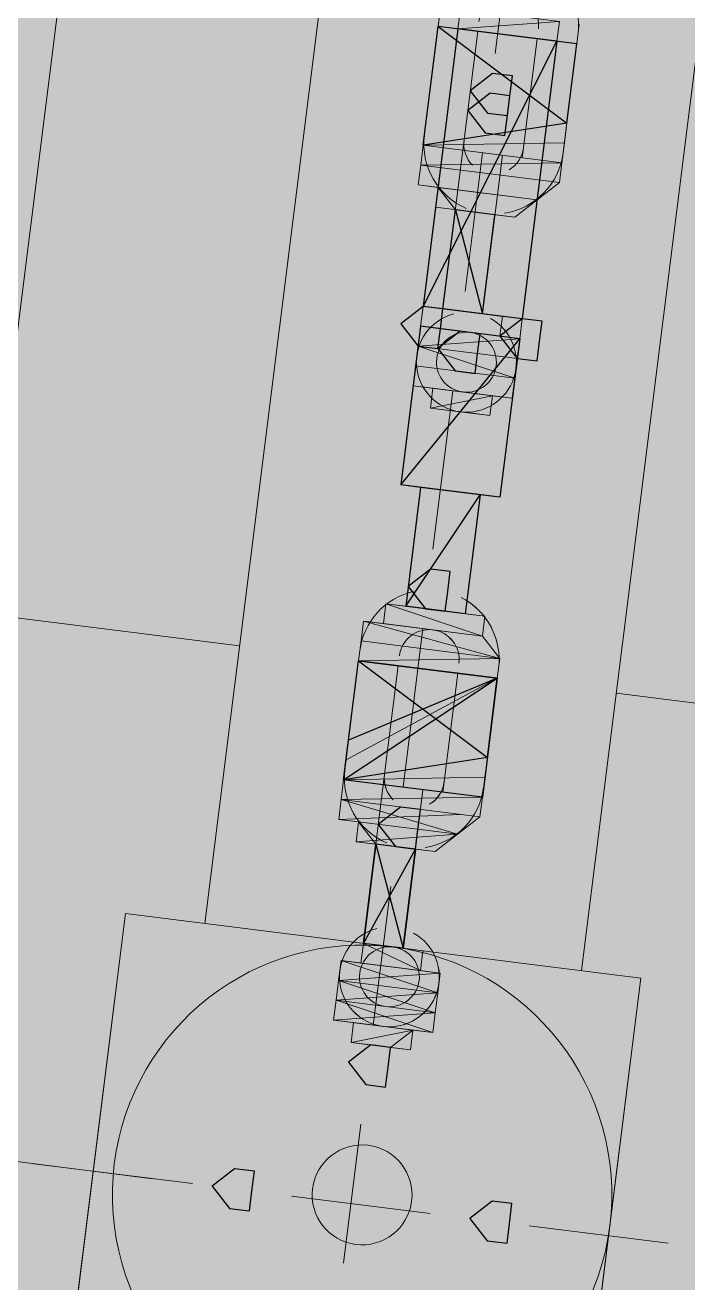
# Model space of a CAD drawing. Header units: metres. Extents: x -4 to 509425, y 7549 to 4732445.
# Drawn here: x 476041.099 to 476041.38, y 4719729.67 to 4719730.202 of the extents above; entities that cross this region are included whole.
import ezdxf

# ---------------------------------------------------------------- set-up
doc = ezdxf.new("R2010")
doc.units = ezdxf.units.M
doc.header["$LTSCALE"] = 0.01
doc.header["$MEASUREMENT"] = 0
doc.layers.get('0').update_dxf_attribs({"lineweight": 0})
doc.layers.add('_SUBESTACIÓN', color=1, linetype='Continuous')
doc.layers.add('SUBESTACION LA VID', color=253, linetype='Continuous')

# ---------------------------------------------------------------- blocks, each defined once
blk = doc.blocks.new('A$Cfff6051d')
at = {"layer": 'SUBESTACION LA VID', "transparency": 33554687}
h = blk.add_hatch(color=256, dxfattribs=at)
h.dxf.hatch_style = 2
h.paths.add_polyline_path([(476041.30439, 4719730.1725), (476041.30544, 4719730.1809), (476041.29704, 4719730.18196), (476041.28759, 4719730.17461), (476041.29494, 4719730.16516), (476041.30334, 4719730.1641)])
h = blk.add_hatch(color=256, dxfattribs=at)
h.dxf.hatch_style = 2
h.paths.add_polyline_path([(476041.30439, 4719730.1725), (476041.30544, 4719730.1809), (476041.29704, 4719730.18196), (476041.28759, 4719730.17461), (476041.29494, 4719730.16516), (476041.30334, 4719730.1641)])
h = blk.add_hatch(color=256, dxfattribs=at)
h.dxf.hatch_style = 2
h.paths.add_polyline_path([(476041.30334, 4719730.1641), (476041.30439, 4719730.1725), (476041.29599, 4719730.17356), (476041.28654, 4719730.16621), (476041.29388, 4719730.15675), (476041.30228, 4719730.1557)])
h = blk.add_hatch(color=256, dxfattribs=at)
h.dxf.hatch_style = 2
h.paths.add_polyline_path([(476041.27495, 4719730.07381), (476041.276, 4719730.08221), (476041.2676, 4719730.08326), (476041.25815, 4719730.07591), (476041.2655, 4719730.06646), (476041.2739, 4719730.06541)])
h = blk.add_hatch(color=256, dxfattribs=at)
h.dxf.hatch_style = 2
h.paths.add_polyline_path([(476041.27495, 4719730.07381), (476041.276, 4719730.08221), (476041.2676, 4719730.08326), (476041.25815, 4719730.07591), (476041.2655, 4719730.06646), (476041.2739, 4719730.06541)])
h = blk.add_hatch(color=256, dxfattribs=at)
h.dxf.hatch_style = 2
h.paths.add_polyline_path([(476041.31695, 4719730.06854), (476041.318, 4719730.07694), (476041.3096, 4719730.07799), (476041.30015, 4719730.07065), (476041.3075, 4719730.06119), (476041.3159, 4719730.06014)])
h = blk.add_hatch(color=256, dxfattribs=at)
h.dxf.hatch_style = 2
h.paths.add_polyline_path([(476041.31695, 4719730.06854), (476041.318, 4719730.07694), (476041.3096, 4719730.07799), (476041.30015, 4719730.07065), (476041.3075, 4719730.06119), (476041.3159, 4719730.06014)])
h = blk.add_hatch(color=256, dxfattribs=at)
h.dxf.hatch_style = 2
h.paths.add_polyline_path([(476041.2907, 4719730.0633), (476041.29175, 4719730.0717), (476041.28335, 4719730.07275), (476041.2739, 4719730.06541), (476041.28124, 4719730.05595), (476041.28964, 4719730.0549)])
h = blk.add_hatch(color=256, dxfattribs=at)
h.dxf.hatch_style = 2
h.paths.add_polyline_path([(476041.2907, 4719730.0633), (476041.29175, 4719730.0717), (476041.28335, 4719730.07275), (476041.2739, 4719730.06541), (476041.28124, 4719730.05595), (476041.28964, 4719730.0549)])
h = blk.add_hatch(color=256, dxfattribs=at)
h.dxf.hatch_style = 2
h.paths.add_polyline_path([(476041.2907, 4719730.0633), (476041.29175, 4719730.0717), (476041.28335, 4719730.07275), (476041.2739, 4719730.06541), (476041.28124, 4719730.05595), (476041.28964, 4719730.0549)])
h = blk.add_hatch(color=256, dxfattribs=at)
h.dxf.hatch_style = 2
h.paths.add_polyline_path([(476041.27806, 4719729.9625), (476041.27911, 4719729.9709), (476041.27071, 4719729.97195), (476041.26126, 4719729.9646), (476041.26861, 4719729.95515), (476041.27701, 4719729.9541)])
h = blk.add_hatch(color=256, dxfattribs=at)
h.dxf.hatch_style = 2
h.paths.add_polyline_path([(476041.27806, 4719729.9625), (476041.27911, 4719729.9709), (476041.27071, 4719729.97195), (476041.26126, 4719729.9646), (476041.26861, 4719729.95515), (476041.27701, 4719729.9541)])
h = blk.add_hatch(color=256, dxfattribs=at)
h.dxf.hatch_style = 2
h.paths.add_polyline_path([(476041.27806, 4719729.9625), (476041.27911, 4719729.9709), (476041.27071, 4719729.97195), (476041.26126, 4719729.9646), (476041.26861, 4719729.95515), (476041.27701, 4719729.9541)])
h = blk.add_hatch(color=256, dxfattribs=at)
h.dxf.hatch_style = 2
h.paths.add_polyline_path([(476041.26542, 4719729.86169), (476041.26648, 4719729.87009), (476041.25808, 4719729.87115), (476041.24862, 4719729.8638), (476041.25597, 4719729.85435), (476041.26437, 4719729.85329)])
h = blk.add_hatch(color=256, dxfattribs=at)
h.dxf.hatch_style = 2
h.paths.add_polyline_path([(476041.26542, 4719729.86169), (476041.26648, 4719729.87009), (476041.25808, 4719729.87115), (476041.24862, 4719729.8638), (476041.25597, 4719729.85435), (476041.26437, 4719729.85329)])
h = blk.add_hatch(color=256, dxfattribs=at)
h.dxf.hatch_style = 2
h.paths.add_polyline_path([(476041.26542, 4719729.86169), (476041.26648, 4719729.87009), (476041.25808, 4719729.87115), (476041.24862, 4719729.8638), (476041.25597, 4719729.85435), (476041.26437, 4719729.85329)])
h = blk.add_hatch(color=256, dxfattribs=at)
h.dxf.hatch_style = 2
h.paths.add_polyline_path([(476041.25278, 4719729.76089), (476041.25384, 4719729.76929), (476041.24544, 4719729.77034), (476041.23598, 4719729.76299), (476041.24333, 4719729.75354), (476041.25173, 4719729.75249)])
h = blk.add_hatch(color=256, dxfattribs=at)
h.dxf.hatch_style = 2
h.paths.add_polyline_path([(476041.25278, 4719729.76089), (476041.25384, 4719729.76929), (476041.24544, 4719729.77034), (476041.23598, 4719729.76299), (476041.24333, 4719729.75354), (476041.25173, 4719729.75249)])
h = blk.add_hatch(color=256, dxfattribs=at)
h.dxf.hatch_style = 2
h.paths.add_polyline_path([(476041.25278, 4719729.76089), (476041.25384, 4719729.76929), (476041.24544, 4719729.77034), (476041.23598, 4719729.76299), (476041.24333, 4719729.75354), (476041.25173, 4719729.75249)])
h = blk.add_hatch(color=256, dxfattribs=at)
h.dxf.hatch_style = 2
h.paths.add_polyline_path([(476041.19501, 4719729.7084), (476041.19607, 4719729.7168), (476041.18766, 4719729.71786), (476041.1782, 4719729.71051), (476041.18555, 4719729.70106), (476041.19396, 4719729.7)])
h = blk.add_hatch(color=256, dxfattribs=at)
h.dxf.hatch_style = 2
h.paths.add_polyline_path([(476041.19501, 4719729.7084), (476041.19607, 4719729.7168), (476041.18766, 4719729.71786), (476041.1782, 4719729.71051), (476041.18555, 4719729.70106), (476041.19396, 4719729.7)])
h = blk.add_hatch(color=256, dxfattribs=at)
h.dxf.hatch_style = 2
h.paths.add_polyline_path([(476041.19501, 4719729.7084), (476041.19607, 4719729.7168), (476041.18766, 4719729.71786), (476041.1782, 4719729.71051), (476041.18555, 4719729.70106), (476041.19396, 4719729.7)])
h = blk.add_hatch(color=256, dxfattribs=at)
h.dxf.hatch_style = 2
h.paths.add_polyline_path([(476041.30421, 4719729.69471), (476041.30527, 4719729.70311), (476041.29687, 4719729.70417), (476041.28741, 4719729.69682), (476041.29476, 4719729.68737), (476041.30316, 4719729.68631)])
h = blk.add_hatch(color=256, dxfattribs=at)
h.dxf.hatch_style = 2
h.paths.add_polyline_path([(476041.30421, 4719729.69471), (476041.30527, 4719729.70311), (476041.29687, 4719729.70417), (476041.28741, 4719729.69682), (476041.29476, 4719729.68737), (476041.30316, 4719729.68631)])
h = blk.add_hatch(color=256, dxfattribs=at)
h.dxf.hatch_style = 2
h.paths.add_polyline_path([(476041.30421, 4719729.69471), (476041.30527, 4719729.70311), (476041.29687, 4719729.70417), (476041.28741, 4719729.69682), (476041.29476, 4719729.68737), (476041.30316, 4719729.68631)])
at = {"layer": 'SUBESTACION LA VID', "lineweight": 15}
for p, q in [((476041.30547, 4719730.24916), (476041.29809, 4719730.19036)), ((476041.30547, 4719730.24916), (476041.29809, 4719730.19036)), ((476041.29809, 4719730.19036), (476041.30547, 4719730.24916)), ((476041.2676, 4719730.08326), (476041.28235, 4719730.20086)), ((476041.2676, 4719730.08326), (476041.28235, 4719730.20086)), ((476041.26763, 4719730.15151), (476041.27395, 4719730.20192)), ((476041.28443, 4719730.14941), (476041.29075, 4719730.19981)), ((476041.3096, 4719730.07799), (476041.32435, 4719730.1956)), ((476041.3096, 4719730.07799), (476041.32435, 4719730.1956)), ((476041.30963, 4719730.14625), (476041.31595, 4719730.19665)), ((476041.32643, 4719730.14414), (476041.33275, 4719730.19455)), ((476041.276, 4719730.08221), (476041.28443, 4719730.14941)), ((476041.29283, 4719730.14835), (476041.28546, 4719730.08955)), ((476041.29283, 4719730.14835), (476041.28546, 4719730.08955)), ((476041.28546, 4719730.08955), (476041.29283, 4719730.14835)), ((476041.2928, 4719730.0801), (476041.30123, 4719730.1473)), ((476041.29283, 4719730.14835), (476041.29283, 4719730.14835)), ((476041.3096, 4719730.07799), (476041.2676, 4719730.08326)), ((476041.2676, 4719730.08326), (476041.3096, 4719730.07799)), ((476041.30013, 4719730.00239), (476041.30855, 4719730.06959)), ((476041.30013, 4719730.00239), (476041.30855, 4719730.06959)), ((476041.28019, 4719730.04755), (476041.27177, 4719729.98035)), ((476041.28019, 4719730.04755), (476041.27177, 4719729.98035)), ((476041.27177, 4719729.98035), (476041.28019, 4719730.04755)), ((476041.25813, 4719730.00766), (476041.25813, 4719730.00766)), ((476041.25813, 4719730.00766), (476041.25813, 4719730.00766)), ((476041.26021, 4719729.9562), (476041.26653, 4719730.0066)), ((476041.26021, 4719729.9562), (476041.26653, 4719730.0066)), ((476041.28541, 4719729.95304), (476041.29173, 4719730.00344)), ((476041.28541, 4719729.95304), (476041.29173, 4719730.00344)), ((476041.29173, 4719730.00344), (476041.29173, 4719730.00344)), ((476041.26755, 4719729.94675), (476041.25913, 4719729.87955)), ((476041.26755, 4719729.94675), (476041.25913, 4719729.87955)), ((476041.25913, 4719729.87955), (476041.26755, 4719729.94675)), ((476041.23393, 4719729.8827), (476041.24025, 4719729.9331)), ((476041.23393, 4719729.8827), (476041.24025, 4719729.9331)), ((476041.25073, 4719729.8806), (476041.25705, 4719729.931)), ((476041.25073, 4719729.8806), (476041.25705, 4719729.931)), ((476041.27593, 4719729.87744), (476041.28225, 4719729.92784)), ((476041.27593, 4719729.87744), (476041.28225, 4719729.92784)), ((476041.29273, 4719729.87533), (476041.29905, 4719729.92573)), ((476041.29273, 4719729.87533), (476041.29905, 4719729.92573)), ((476041.2423, 4719729.81339), (476041.25073, 4719729.8806)), ((476041.2423, 4719729.81339), (476041.25073, 4719729.8806)), ((476041.2591, 4719729.81129), (476041.26753, 4719729.87849)), ((476041.2591, 4719729.81129), (476041.26753, 4719729.87849)), ((476041.25913, 4719729.87955), (476041.25913, 4719729.87955)), ((476041.25913, 4719729.87955), (476041.25913, 4719729.87955)), ((476041.153, 4719729.71367), (476039.89295, 4719729.87164)), ((476041.25386, 4719729.83754), (476041.24649, 4719729.77874)), ((476041.25386, 4719729.83754), (476041.24649, 4719729.77874)), ((476041.24649, 4719729.77874), (476041.25386, 4719729.83754)), ((476041.24122, 4719729.73674), (476041.23385, 4719729.67794)), ((476041.24122, 4719729.73674), (476041.23385, 4719729.67794)), ((476041.23385, 4719729.67794), (476041.24122, 4719729.73674)), ((476041.1698, 4719729.71156), (476041.1026, 4719729.71999)), ((476041.1698, 4719729.71156), (476041.1026, 4719729.71999)), ((476041.1698, 4719729.71156), (476041.1026, 4719729.71999)), ((476041.27061, 4719729.69892), (476041.21181, 4719729.7063)), ((476041.27061, 4719729.69892), (476041.21181, 4719729.7063)), ((476041.27061, 4719729.69892), (476041.21181, 4719729.7063)), ((476041.37141, 4719729.68629), (476041.31261, 4719729.69366)), ((476041.37141, 4719729.68629), (476041.31261, 4719729.69366)), ((476041.37141, 4719729.68629), (476041.31261, 4719729.69366))]:
    blk.add_line(p, q, dxfattribs=at)
at = {"layer": 'SUBESTACION LA VID', "lineweight": 0}
for p, q in [((476041.32854, 4719730.16095), (476041.26763, 4719730.15151)), ((476041.31592, 4719730.12839), (476041.26552, 4719730.13471)), ((476041.30647, 4719730.12105), (476041.27287, 4719730.12526)), ((476041.29905, 4719729.92573), (476041.23393, 4719729.8827)), ((476041.29483, 4719729.89213), (476041.23393, 4719729.8827)), ((476041.28328, 4719729.86799), (476041.23182, 4719729.8659)), ((476041.23917, 4719729.85645), (476041.28222, 4719729.85959)), ((476041.27277, 4719729.85224), (476041.23917, 4719729.85645))]:
    blk.add_line(p, q, dxfattribs=at)
at = {"layer": 'SUBESTACION LA VID', "lineweight": 15}
for points in [[(476041.34945, 4719729.91941), (476041.45866, 4719729.90572), (476041.59346, 4719730.98097), (476041.21544, 4719731.02836), (476041.08064, 4719729.95311), (476041.18984, 4719729.93942)], [(476041.34945, 4719729.91941), (476041.45866, 4719729.90572), (476041.59346, 4719730.98097), (476041.21544, 4719731.02836), (476041.08064, 4719729.95311), (476041.18984, 4719729.93942)], [(476041.275, 4719730.21032), (476041.27395, 4719730.20192), (476041.26763, 4719730.15151), (476041.26658, 4719730.14311), (476041.26552, 4719730.13471), (476041.27392, 4719730.13366), (476041.28127, 4719730.12421), (476041.276, 4719730.08221), (476041.27495, 4719730.07381), (476041.26655, 4719730.07486), (476041.2655, 4719730.06646), (476041.26444, 4719730.05806), (476041.26339, 4719730.04966), (476041.27179, 4719730.0486), (476041.27074, 4719730.0402), (476041.27914, 4719730.03915), (476041.28754, 4719730.0381), (476041.29594, 4719730.03704), (476041.29699, 4719730.04544), (476041.30539, 4719730.04439), (476041.30644, 4719730.05279), (476041.3075, 4719730.06119), (476041.30855, 4719730.06959), (476041.30015, 4719730.07065), (476041.3012, 4719730.07905), (476041.2928, 4719730.0801), (476041.29807, 4719730.1221), (476041.30647, 4719730.12105), (476041.31592, 4719730.12839), (476041.32538, 4719730.13574), (476041.32643, 4719730.14414), (476041.32748, 4719730.15254), (476041.32854, 4719730.16095), (476041.33275, 4719730.19455), (476041.3338, 4719730.20295)], [(476041.3254, 4719730.204), (476041.32435, 4719730.1956), (476041.3096, 4719730.07799), (476041.30855, 4719730.06959), (476041.30013, 4719730.00239), (476041.29173, 4719730.00344), (476041.28541, 4719729.95304), (476041.29381, 4719729.95199), (476041.29275, 4719729.94359), (476041.3001, 4719729.93413), (476041.29905, 4719729.92573), (476041.29273, 4719729.87533), (476041.29168, 4719729.86693), (476041.28222, 4719729.85959), (476041.27277, 4719729.85224), (476041.26437, 4719729.85329), (476041.2591, 4719729.81129), (476041.2675, 4719729.81024), (476041.26645, 4719729.80184), (476041.27485, 4719729.80078), (476041.2738, 4719729.79238), (476041.27274, 4719729.78398), (476041.27169, 4719729.77558), (476041.26329, 4719729.77664), (476041.25384, 4719729.76929), (476041.24544, 4719729.77034), (476041.23704, 4719729.77139), (476041.23809, 4719729.77979), (476041.22969, 4719729.78085), (476041.23074, 4719729.78925), (476041.2318, 4719729.79765), (476041.23285, 4719729.80605), (476041.24125, 4719729.80499), (476041.2423, 4719729.81339), (476041.24757, 4719729.8554), (476041.23917, 4719729.85645), (476041.24022, 4719729.86485), (476041.23182, 4719729.8659), (476041.23288, 4719729.8743), (476041.23393, 4719729.8827), (476041.23498, 4719729.8911), (476041.23603, 4719729.8995), (476041.24025, 4719729.9331), (476041.2413, 4719729.9415), (476041.24235, 4719729.9499), (476041.25075, 4719729.94885), (476041.25181, 4719729.95726), (476041.26021, 4719729.9562), (476041.26653, 4719730.0066), (476041.25813, 4719730.00766), (476041.26655, 4719730.07486), (476041.2676, 4719730.08326), (476041.28235, 4719730.20086), (476041.2834, 4719730.20926)], [(476041.2834, 4719730.20926), (476041.28235, 4719730.20086), (476041.2676, 4719730.08326), (476041.26655, 4719730.07486), (476041.25813, 4719730.00766), (476041.26653, 4719730.0066), (476041.26021, 4719729.9562), (476041.25181, 4719729.95726), (476041.25075, 4719729.94885), (476041.24235, 4719729.9499), (476041.2413, 4719729.9415), (476041.24025, 4719729.9331), (476041.23393, 4719729.8827), (476041.23288, 4719729.8743), (476041.23182, 4719729.8659), (476041.24022, 4719729.86485), (476041.24757, 4719729.8554), (476041.2423, 4719729.81339), (476041.24125, 4719729.80499), (476041.23285, 4719729.80605), (476041.2318, 4719729.79765), (476041.23074, 4719729.78925), (476041.22969, 4719729.78085), (476041.23809, 4719729.77979), (476041.23704, 4719729.77139), (476041.24544, 4719729.77034), (476041.25384, 4719729.76929), (476041.26224, 4719729.76824), (476041.26329, 4719729.77664), (476041.27169, 4719729.77558), (476041.27274, 4719729.78398), (476041.2738, 4719729.79238), (476041.27485, 4719729.80078), (476041.26645, 4719729.80184), (476041.2675, 4719729.81024), (476041.2591, 4719729.81129), (476041.26437, 4719729.85329), (476041.27277, 4719729.85224), (476041.28222, 4719729.85959), (476041.29168, 4719729.86693), (476041.29273, 4719729.87533), (476041.29378, 4719729.88373), (476041.29483, 4719729.89213), (476041.29905, 4719729.92573), (476041.3001, 4719729.93413), (476041.29275, 4719729.94359), (476041.29381, 4719729.95199), (476041.28541, 4719729.95304), (476041.29173, 4719730.00344), (476041.30013, 4719730.00239), (476041.30855, 4719730.06959), (476041.3096, 4719730.07799), (476041.32435, 4719730.1956), (476041.3254, 4719730.204)], [(476041.3347, 4719729.80181), (476041.40421, 4719730.35623), (476041.2446, 4719730.37624), (476041.17509, 4719729.82182)], [(476041.3347, 4719729.80181), (476041.40421, 4719730.35623), (476041.2446, 4719730.37624), (476041.17509, 4719729.82182)], [(476041.3254, 4719730.204), (476041.32435, 4719730.1956), (476041.28235, 4719730.20086), (476041.2834, 4719730.20926)], [(476041.2834, 4719730.20926), (476041.28235, 4719730.20086), (476041.32435, 4719730.1956), (476041.3254, 4719730.204)], [(476041.29173, 4719730.00344), (476041.25813, 4719730.00766), (476041.26655, 4719730.07486)], [(476041.26655, 4719730.07486), (476041.25813, 4719730.00766), (476041.29173, 4719730.00344)], [(476041.14149, 4719729.82603), (476041.3599, 4719729.79865), (476041.33252, 4719729.58024), (476041.11411, 4719729.60762), (476041.14149, 4719729.82603)], [(476041.11517, 4719729.61602), (476041.33357, 4719729.58864), (476041.3599, 4719729.79865), (476041.14149, 4719729.82603), (476041.11517, 4719729.61602)]]:
    blk.add_lwpolyline(points, dxfattribs=at)
at = {"layer": 'SUBESTACION LA VID', "lineweight": 0}
for points in [[(476041.2834, 4719730.20926), (476041.3254, 4719730.204), (476041.28235, 4719730.20086)], [(476041.28235, 4719730.20086), (476041.3254, 4719730.204), (476041.2834, 4719730.20926)], [(476041.27395, 4719730.20192), (476041.33275, 4719730.19455), (476041.27395, 4719730.20192), (476041.33275, 4719730.19455)], [(476041.32538, 4719730.13574), (476041.26658, 4719730.14311), (476041.32538, 4719730.13574), (476041.26658, 4719730.14311), (476041.32643, 4719730.14414), (476041.26763, 4719730.15151), (476041.32643, 4719730.14414), (476041.26763, 4719730.15151), (476041.32748, 4719730.15254)], [(476041.31592, 4719730.12839), (476041.27392, 4719730.13366), (476041.31592, 4719730.12839), (476041.27392, 4719730.13366)], [(476041.30647, 4719730.12105), (476041.28127, 4719730.12421), (476041.30647, 4719730.12105), (476041.28127, 4719730.12421), (476041.30647, 4719730.12105), (476041.28127, 4719730.12421)], [(476041.3096, 4719730.07799), (476041.2676, 4719730.08326), (476041.3096, 4719730.07799), (476041.2676, 4719730.08326), (476041.3096, 4719730.07799), (476041.2676, 4719730.08326), (476041.3096, 4719730.07799), (476041.2676, 4719730.08326)], [(476041.2676, 4719730.08326), (476041.3096, 4719730.07799), (476041.2676, 4719730.08326), (476041.3096, 4719730.07799), (476041.2676, 4719730.08326), (476041.3096, 4719730.07799), (476041.2676, 4719730.08326), (476041.3096, 4719730.07799)], [(476041.276, 4719730.08221), (476041.3012, 4719730.07905), (476041.276, 4719730.08221), (476041.3012, 4719730.07905), (476041.276, 4719730.08221)], [(476041.30644, 4719730.05279), (476041.26444, 4719730.05806), (476041.30644, 4719730.05279), (476041.26444, 4719730.05806), (476041.30644, 4719730.05279), (476041.2655, 4719730.06646), (476041.3075, 4719730.06119), (476041.2655, 4719730.06646), (476041.3075, 4719730.06119), (476041.2655, 4719730.06646), (476041.30855, 4719730.06959), (476041.26655, 4719730.07486), (476041.30855, 4719730.06959)], [(476041.26655, 4719730.07486), (476041.30015, 4719730.07065), (476041.26655, 4719730.07486)], [(476041.30855, 4719730.06959), (476041.26655, 4719730.07486), (476041.30855, 4719730.06959), (476041.26655, 4719730.07486), (476041.30855, 4719730.06959)], [(476041.26655, 4719730.07486), (476041.30855, 4719730.06959), (476041.26655, 4719730.07486), (476041.30855, 4719730.06959), (476041.26655, 4719730.07486)], [(476041.27495, 4719730.07381), (476041.30015, 4719730.07065), (476041.27495, 4719730.07381), (476041.30015, 4719730.07065)], [(476041.29699, 4719730.04544), (476041.26339, 4719730.04966), (476041.29699, 4719730.04544)], [(476041.30539, 4719730.04439), (476041.26339, 4719730.04966), (476041.30539, 4719730.04439), (476041.26339, 4719730.04966)], [(476041.28754, 4719730.0381), (476041.27074, 4719730.0402), (476041.29594, 4719730.03704), (476041.27074, 4719730.0402), (476041.29699, 4719730.04544), (476041.27179, 4719730.0486)], [(476041.27914, 4719730.03915), (476041.28754, 4719730.0381), (476041.27914, 4719730.03915)], [(476041.25813, 4719730.00766), (476041.30013, 4719730.00239), (476041.25813, 4719730.00766), (476041.30013, 4719730.00239), (476041.25813, 4719730.00766), (476041.30013, 4719730.00239), (476041.25813, 4719730.00766), (476041.30013, 4719730.00239), (476041.25813, 4719730.00766), (476041.30013, 4719730.00239), (476041.25813, 4719730.00766)], [(476041.29173, 4719730.00344), (476041.25813, 4719730.00766), (476041.29173, 4719730.00344), (476041.25813, 4719730.00766), (476041.30013, 4719730.00239), (476041.25813, 4719730.00766), (476041.30013, 4719730.00239), (476041.25813, 4719730.00766), (476041.30013, 4719730.00239), (476041.25813, 4719730.00766), (476041.30013, 4719730.00239), (476041.25813, 4719730.00766), (476041.30013, 4719730.00239)], [(476041.26653, 4719730.0066), (476041.30013, 4719730.00239), (476041.29173, 4719730.00344)], [(476041.25181, 4719729.95726), (476041.29275, 4719729.94359), (476041.25075, 4719729.94885)], [(476041.28541, 4719729.95304), (476041.25181, 4719729.95726), (476041.29381, 4719729.95199)], [(476041.29381, 4719729.95199), (476041.25181, 4719729.95726), (476041.28541, 4719729.95304), (476041.26021, 4719729.9562), (476041.28541, 4719729.95304), (476041.26021, 4719729.9562)], [(476041.28541, 4719729.95304), (476041.26021, 4719729.9562), (476041.28541, 4719729.95304), (476041.26021, 4719729.9562)], [(476041.24235, 4719729.9499), (476041.3001, 4719729.93413), (476041.2413, 4719729.9415), (476041.3001, 4719729.93413), (476041.2413, 4719729.9415), (476041.3001, 4719729.93413)], [(476041.29275, 4719729.94359), (476041.24235, 4719729.9499), (476041.29275, 4719729.94359)], [(476041.3001, 4719729.93413), (476041.24235, 4719729.9499), (476041.29275, 4719729.94359), (476041.25075, 4719729.94885), (476041.29275, 4719729.94359), (476041.25075, 4719729.94885)], [(476041.24025, 4719729.9331), (476041.29905, 4719729.92573), (476041.24025, 4719729.9331), (476041.3001, 4719729.93413), (476041.2413, 4719729.9415), (476041.3001, 4719729.93413), (476041.2413, 4719729.9415)], [(476041.29905, 4719729.92573), (476041.24025, 4719729.9331), (476041.29905, 4719729.92573)], [(476041.23603, 4719729.8995), (476041.29905, 4719729.92573), (476041.23498, 4719729.8911)], [(476041.29168, 4719729.86693), (476041.23288, 4719729.8743), (476041.29168, 4719729.86693), (476041.23288, 4719729.8743), (476041.29273, 4719729.87533), (476041.23393, 4719729.8827), (476041.29273, 4719729.87533), (476041.23393, 4719729.8827), (476041.29378, 4719729.88373)], [(476041.23393, 4719729.8827), (476041.29273, 4719729.87533), (476041.23393, 4719729.8827)], [(476041.29273, 4719729.87533), (476041.23288, 4719729.8743), (476041.29168, 4719729.86693), (476041.23288, 4719729.8743), (476041.29168, 4719729.86693)], [(476041.23288, 4719729.8743), (476041.28222, 4719729.85959), (476041.24022, 4719729.86485), (476041.28222, 4719729.85959), (476041.24022, 4719729.86485)], [(476041.28222, 4719729.85959), (476041.24022, 4719729.86485), (476041.28222, 4719729.85959), (476041.24022, 4719729.86485)], [(476041.24757, 4719729.8554), (476041.27277, 4719729.85224), (476041.24757, 4719729.8554), (476041.27277, 4719729.85224), (476041.24757, 4719729.8554), (476041.27277, 4719729.85224)], [(476041.27277, 4719729.85224), (476041.24757, 4719729.8554), (476041.27277, 4719729.85224), (476041.24757, 4719729.8554), (476041.27277, 4719729.85224), (476041.24757, 4719729.8554)], [(476041.2423, 4719729.81339), (476041.26645, 4719729.80184), (476041.24125, 4719729.80499), (476041.26645, 4719729.80184), (476041.23285, 4719729.80605), (476041.26645, 4719729.80184)], [(476041.2591, 4719729.81129), (476041.2423, 4719729.81339), (476041.2675, 4719729.81024), (476041.2423, 4719729.81339), (476041.2675, 4719729.81024)], [(476041.26645, 4719729.80184), (476041.2423, 4719729.81339), (476041.2675, 4719729.81024), (476041.2423, 4719729.81339), (476041.2675, 4719729.81024), (476041.2423, 4719729.81339)], [(476041.22969, 4719729.78085), (476041.27274, 4719729.78398), (476041.23074, 4719729.78925), (476041.27274, 4719729.78398), (476041.23074, 4719729.78925), (476041.2738, 4719729.79238), (476041.2318, 4719729.79765), (476041.2738, 4719729.79238), (476041.2318, 4719729.79765), (476041.2738, 4719729.79238), (476041.2318, 4719729.79765), (476041.27485, 4719729.80078), (476041.23285, 4719729.80605), (476041.27485, 4719729.80078)], [(476041.27485, 4719729.80078), (476041.23285, 4719729.80605), (476041.27485, 4719729.80078), (476041.23285, 4719729.80605), (476041.2738, 4719729.79238), (476041.2318, 4719729.79765), (476041.2738, 4719729.79238), (476041.2318, 4719729.79765), (476041.2738, 4719729.79238)], [(476041.23285, 4719729.80605), (476041.26645, 4719729.80184), (476041.23285, 4719729.80605)], [(476041.24125, 4719729.80499), (476041.26645, 4719729.80184), (476041.24125, 4719729.80499)], [(476041.2318, 4719729.79765), (476041.27274, 4719729.78398), (476041.23074, 4719729.78925), (476041.27274, 4719729.78398), (476041.23074, 4719729.78925), (476041.27169, 4719729.77558), (476041.22969, 4719729.78085), (476041.27169, 4719729.77558)], [(476041.22969, 4719729.78085), (476041.26329, 4719729.77664), (476041.22969, 4719729.78085)], [(476041.26329, 4719729.77664), (476041.22969, 4719729.78085), (476041.26329, 4719729.77664)], [(476041.27169, 4719729.77558), (476041.22969, 4719729.78085), (476041.27169, 4719729.77558)], [(476041.25384, 4719729.76929), (476041.23704, 4719729.77139), (476041.26224, 4719729.76824), (476041.23704, 4719729.77139), (476041.26329, 4719729.77664), (476041.23809, 4719729.77979)], [(476041.23809, 4719729.77979), (476041.26329, 4719729.77664), (476041.23809, 4719729.77979)], [(476041.26224, 4719729.76824), (476041.23704, 4719729.77139), (476041.25384, 4719729.76929), (476041.23704, 4719729.77139)], [(476041.24544, 4719729.77034), (476041.25384, 4719729.76929), (476041.24544, 4719729.77034), (476041.25384, 4719729.76929)], [(476041.24544, 4719729.77034), (476041.25384, 4719729.76929), (476041.24544, 4719729.77034)]]:
    blk.add_lwpolyline(points, dxfattribs=at)
at = {"layer": 'SUBESTACION LA VID'}
for points in [[(476041.30439, 4719730.1725), (476041.30544, 4719730.1809), (476041.29704, 4719730.18196), (476041.28759, 4719730.17461), (476041.29494, 4719730.16516), (476041.30334, 4719730.1641)], [(476041.30439, 4719730.1725), (476041.30544, 4719730.1809), (476041.29704, 4719730.18196), (476041.28759, 4719730.17461), (476041.29494, 4719730.16516), (476041.30334, 4719730.1641)], [(476041.30334, 4719730.1641), (476041.30439, 4719730.1725), (476041.29599, 4719730.17356), (476041.28654, 4719730.16621), (476041.29388, 4719730.15675), (476041.30228, 4719730.1557)], [(476041.27495, 4719730.07381), (476041.276, 4719730.08221), (476041.2676, 4719730.08326), (476041.25815, 4719730.07591), (476041.2655, 4719730.06646), (476041.2739, 4719730.06541)], [(476041.27495, 4719730.07381), (476041.276, 4719730.08221), (476041.2676, 4719730.08326), (476041.25815, 4719730.07591), (476041.2655, 4719730.06646), (476041.2739, 4719730.06541)], [(476041.31695, 4719730.06854), (476041.318, 4719730.07694), (476041.3096, 4719730.07799), (476041.30015, 4719730.07065), (476041.3075, 4719730.06119), (476041.3159, 4719730.06014)], [(476041.31695, 4719730.06854), (476041.318, 4719730.07694), (476041.3096, 4719730.07799), (476041.30015, 4719730.07065), (476041.3075, 4719730.06119), (476041.3159, 4719730.06014)], [(476041.2907, 4719730.0633), (476041.29175, 4719730.0717), (476041.28335, 4719730.07275), (476041.2739, 4719730.06541), (476041.28124, 4719730.05595), (476041.28964, 4719730.0549)], [(476041.2907, 4719730.0633), (476041.29175, 4719730.0717), (476041.28335, 4719730.07275), (476041.2739, 4719730.06541), (476041.28124, 4719730.05595), (476041.28964, 4719730.0549)], [(476041.2907, 4719730.0633), (476041.29175, 4719730.0717), (476041.28335, 4719730.07275), (476041.2739, 4719730.06541), (476041.28124, 4719730.05595), (476041.28964, 4719730.0549)], [(476041.27806, 4719729.9625), (476041.27911, 4719729.9709), (476041.27071, 4719729.97195), (476041.26126, 4719729.9646), (476041.26861, 4719729.95515), (476041.27701, 4719729.9541)], [(476041.27806, 4719729.9625), (476041.27911, 4719729.9709), (476041.27071, 4719729.97195), (476041.26126, 4719729.9646), (476041.26861, 4719729.95515), (476041.27701, 4719729.9541)], [(476041.27806, 4719729.9625), (476041.27911, 4719729.9709), (476041.27071, 4719729.97195), (476041.26126, 4719729.9646), (476041.26861, 4719729.95515), (476041.27701, 4719729.9541)], [(476041.23603, 4719729.8995), (476041.24025, 4719729.9331), (476041.29905, 4719729.92573)], [(476041.29273, 4719729.87533), (476041.23393, 4719729.8827), (476041.29905, 4719729.92573)], [(476041.26542, 4719729.86169), (476041.26648, 4719729.87009), (476041.25808, 4719729.87115), (476041.24862, 4719729.8638), (476041.25597, 4719729.85435), (476041.26437, 4719729.85329)], [(476041.26542, 4719729.86169), (476041.26648, 4719729.87009), (476041.25808, 4719729.87115), (476041.24862, 4719729.8638), (476041.25597, 4719729.85435), (476041.26437, 4719729.85329)], [(476041.26542, 4719729.86169), (476041.26648, 4719729.87009), (476041.25808, 4719729.87115), (476041.24862, 4719729.8638), (476041.25597, 4719729.85435), (476041.26437, 4719729.85329)], [(476041.25278, 4719729.76089), (476041.25384, 4719729.76929), (476041.24544, 4719729.77034), (476041.23598, 4719729.76299), (476041.24333, 4719729.75354), (476041.25173, 4719729.75249)], [(476041.25278, 4719729.76089), (476041.25384, 4719729.76929), (476041.24544, 4719729.77034), (476041.23598, 4719729.76299), (476041.24333, 4719729.75354), (476041.25173, 4719729.75249)], [(476041.25278, 4719729.76089), (476041.25384, 4719729.76929), (476041.24544, 4719729.77034), (476041.23598, 4719729.76299), (476041.24333, 4719729.75354), (476041.25173, 4719729.75249)], [(476041.19501, 4719729.7084), (476041.19607, 4719729.7168), (476041.18766, 4719729.71786), (476041.1782, 4719729.71051), (476041.18555, 4719729.70106), (476041.19396, 4719729.7)], [(476041.19501, 4719729.7084), (476041.19607, 4719729.7168), (476041.18766, 4719729.71786), (476041.1782, 4719729.71051), (476041.18555, 4719729.70106), (476041.19396, 4719729.7)], [(476041.19501, 4719729.7084), (476041.19607, 4719729.7168), (476041.18766, 4719729.71786), (476041.1782, 4719729.71051), (476041.18555, 4719729.70106), (476041.19396, 4719729.7)], [(476041.30421, 4719729.69471), (476041.30527, 4719729.70311), (476041.29687, 4719729.70417), (476041.28741, 4719729.69682), (476041.29476, 4719729.68737), (476041.30316, 4719729.68631)], [(476041.30421, 4719729.69471), (476041.30527, 4719729.70311), (476041.29687, 4719729.70417), (476041.28741, 4719729.69682), (476041.29476, 4719729.68737), (476041.30316, 4719729.68631)], [(476041.30421, 4719729.69471), (476041.30527, 4719729.70311), (476041.29687, 4719729.70417), (476041.28741, 4719729.69682), (476041.29476, 4719729.68737), (476041.30316, 4719729.68631)]]:
    blk.add_lwpolyline(points, close=True, dxfattribs=at)
at = {"layer": 'SUBESTACION LA VID', "lineweight": 0}
for points in [[(476041.30439, 4719730.1725), (476041.30544, 4719730.1809), (476041.29704, 4719730.18196), (476041.28759, 4719730.17461), (476041.29494, 4719730.16516), (476041.30334, 4719730.1641)], [(476041.30439, 4719730.1725), (476041.30544, 4719730.1809), (476041.29704, 4719730.18196), (476041.28759, 4719730.17461), (476041.29494, 4719730.16516), (476041.30334, 4719730.1641)], [(476041.30334, 4719730.1641), (476041.30439, 4719730.1725), (476041.29599, 4719730.17356), (476041.28654, 4719730.16621), (476041.29388, 4719730.15675), (476041.30228, 4719730.1557)], [(476041.27495, 4719730.07381), (476041.276, 4719730.08221), (476041.2676, 4719730.08326), (476041.25815, 4719730.07591), (476041.2655, 4719730.06646), (476041.2739, 4719730.06541)], [(476041.27495, 4719730.07381), (476041.276, 4719730.08221), (476041.2676, 4719730.08326), (476041.25815, 4719730.07591), (476041.2655, 4719730.06646), (476041.2739, 4719730.06541)], [(476041.31695, 4719730.06854), (476041.318, 4719730.07694), (476041.3096, 4719730.07799), (476041.30015, 4719730.07065), (476041.3075, 4719730.06119), (476041.3159, 4719730.06014)], [(476041.31695, 4719730.06854), (476041.318, 4719730.07694), (476041.3096, 4719730.07799), (476041.30015, 4719730.07065), (476041.3075, 4719730.06119), (476041.3159, 4719730.06014)], [(476041.2907, 4719730.0633), (476041.29175, 4719730.0717), (476041.28335, 4719730.07275), (476041.2739, 4719730.06541), (476041.28124, 4719730.05595), (476041.28964, 4719730.0549)], [(476041.2907, 4719730.0633), (476041.29175, 4719730.0717), (476041.28335, 4719730.07275), (476041.2739, 4719730.06541), (476041.28124, 4719730.05595), (476041.28964, 4719730.0549)], [(476041.2907, 4719730.0633), (476041.29175, 4719730.0717), (476041.28335, 4719730.07275), (476041.2739, 4719730.06541), (476041.28124, 4719730.05595), (476041.28964, 4719730.0549)], [(476041.27806, 4719729.9625), (476041.27911, 4719729.9709), (476041.27071, 4719729.97195), (476041.26126, 4719729.9646), (476041.26861, 4719729.95515), (476041.27701, 4719729.9541)], [(476041.27806, 4719729.9625), (476041.27911, 4719729.9709), (476041.27071, 4719729.97195), (476041.26126, 4719729.9646), (476041.26861, 4719729.95515), (476041.27701, 4719729.9541)], [(476041.27806, 4719729.9625), (476041.27911, 4719729.9709), (476041.27071, 4719729.97195), (476041.26126, 4719729.9646), (476041.26861, 4719729.95515), (476041.27701, 4719729.9541)], [(476041.23603, 4719729.8995), (476041.24025, 4719729.9331), (476041.29905, 4719729.92573)], [(476041.29273, 4719729.87533), (476041.23393, 4719729.8827), (476041.29905, 4719729.92573)], [(476041.26542, 4719729.86169), (476041.26648, 4719729.87009), (476041.25808, 4719729.87115), (476041.24862, 4719729.8638), (476041.25597, 4719729.85435), (476041.26437, 4719729.85329)], [(476041.26542, 4719729.86169), (476041.26648, 4719729.87009), (476041.25808, 4719729.87115), (476041.24862, 4719729.8638), (476041.25597, 4719729.85435), (476041.26437, 4719729.85329)], [(476041.26542, 4719729.86169), (476041.26648, 4719729.87009), (476041.25808, 4719729.87115), (476041.24862, 4719729.8638), (476041.25597, 4719729.85435), (476041.26437, 4719729.85329)], [(476041.25278, 4719729.76089), (476041.25384, 4719729.76929), (476041.24544, 4719729.77034), (476041.23598, 4719729.76299), (476041.24333, 4719729.75354), (476041.25173, 4719729.75249)], [(476041.25278, 4719729.76089), (476041.25384, 4719729.76929), (476041.24544, 4719729.77034), (476041.23598, 4719729.76299), (476041.24333, 4719729.75354), (476041.25173, 4719729.75249)], [(476041.25278, 4719729.76089), (476041.25384, 4719729.76929), (476041.24544, 4719729.77034), (476041.23598, 4719729.76299), (476041.24333, 4719729.75354), (476041.25173, 4719729.75249)], [(476041.19501, 4719729.7084), (476041.19607, 4719729.7168), (476041.18766, 4719729.71786), (476041.1782, 4719729.71051), (476041.18555, 4719729.70106), (476041.19396, 4719729.7)], [(476041.19501, 4719729.7084), (476041.19607, 4719729.7168), (476041.18766, 4719729.71786), (476041.1782, 4719729.71051), (476041.18555, 4719729.70106), (476041.19396, 4719729.7)], [(476041.19501, 4719729.7084), (476041.19607, 4719729.7168), (476041.18766, 4719729.71786), (476041.1782, 4719729.71051), (476041.18555, 4719729.70106), (476041.19396, 4719729.7)], [(476041.30421, 4719729.69471), (476041.30527, 4719729.70311), (476041.29687, 4719729.70417), (476041.28741, 4719729.69682), (476041.29476, 4719729.68737), (476041.30316, 4719729.68631)], [(476041.30421, 4719729.69471), (476041.30527, 4719729.70311), (476041.29687, 4719729.70417), (476041.28741, 4719729.69682), (476041.29476, 4719729.68737), (476041.30316, 4719729.68631)], [(476041.30421, 4719729.69471), (476041.30527, 4719729.70311), (476041.29687, 4719729.70417), (476041.28741, 4719729.69682), (476041.29476, 4719729.68737), (476041.30316, 4719729.68631)]]:
    blk.add_lwpolyline(points, close=True, dxfattribs=at)
at = {"layer": 'SUBESTACION LA VID', "lineweight": 15}
for points in [[(476041.33328, 4719730.19875), (476041.33482, 4719730.21108), (476041.3285, 4719730.22306), (476041.31747, 4719730.22876)], [(476041.26815, 4719730.15571), (476041.26651, 4719730.1426), (476041.27375, 4719730.12998), (476041.28591, 4719730.12478)], [(476041.28496, 4719730.15361), (476041.28447, 4719730.14973), (476041.2858, 4719730.14584), (476041.28856, 4719730.14307)], [(476041.30213, 4719730.12275), (476041.31518, 4719730.12479), (476041.32531, 4719730.13523), (476041.32696, 4719730.14835)], [(476041.30406, 4719730.14113), (476041.30742, 4719730.14313), (476041.30967, 4719730.14657), (476041.31016, 4719730.15045)], [(476041.26349, 4719729.96249), (476041.25138, 4719729.95969), (476041.24232, 4719729.94964), (476041.24077, 4719729.9373)], [(476041.26349, 4719729.96249), (476041.25138, 4719729.95969), (476041.24232, 4719729.94963), (476041.24077, 4719729.9373)], [(476041.29957, 4719729.92993), (476041.30112, 4719729.94226), (476041.2948, 4719729.95424), (476041.28376, 4719729.95995)], [(476041.29957, 4719729.92994), (476041.30112, 4719729.94226), (476041.2948, 4719729.95425), (476041.28377, 4719729.95994)], [(476041.23446, 4719729.8869), (476041.2328, 4719729.87379), (476041.24004, 4719729.86117), (476041.2522, 4719729.85597)], [(476041.23445, 4719729.8869), (476041.23281, 4719729.87379), (476041.24005, 4719729.86117), (476041.25221, 4719729.85597)], [(476041.25126, 4719729.8848), (476041.25076, 4719729.88092), (476041.25209, 4719729.87703), (476041.25485, 4719729.87426)], [(476041.25126, 4719729.8848), (476041.25077, 4719729.88092), (476041.25209, 4719729.87702), (476041.25485, 4719729.87426)], [(476041.27036, 4719729.87232), (476041.27372, 4719729.87432), (476041.27597, 4719729.87776), (476041.27646, 4719729.88164)], [(476041.27036, 4719729.87231), (476041.27371, 4719729.87431), (476041.27596, 4719729.87776), (476041.27645, 4719729.88163)], [(476041.26842, 4719729.85394), (476041.28147, 4719729.85597), (476041.2916, 4719729.86642), (476041.29325, 4719729.87953)], [(476041.26843, 4719729.85394), (476041.28148, 4719729.85598), (476041.29161, 4719729.86642), (476041.29326, 4719729.87954)]]:
    blk.add_open_spline(points, degree=3, dxfattribs=at)
for points, knots in [([(476041.31647, 4719730.20085), (476041.31735, 4719730.20781), (476041.31241, 4719730.21416), (476041.30545, 4719730.21503), (476041.29849, 4719730.2159), (476041.29215, 4719730.21097), (476041.29127, 4719730.20401)], [0, 0, 0, 0, 1, 1, 1, 2, 2, 2, 2]), ([(476041.28061, 4719730.0801), (476041.2708, 4719730.07753), (476041.26418, 4719730.06836), (476041.26485, 4719730.05824), (476041.26552, 4719730.04811), (476041.27327, 4719730.03989), (476041.28333, 4719730.03862), (476041.2934, 4719730.03736), (476041.30295, 4719730.04342), (476041.3061, 4719730.05307), (476041.30923, 4719730.06272), (476041.30509, 4719730.07324), (476041.29621, 4719730.07815)], [0, 0, 0, 0, 1, 1, 1, 2, 2, 2, 3, 3, 3, 4, 4, 4, 4]), ([(476041.27337, 4719730.06121), (476041.2725, 4719730.05424), (476041.27743, 4719730.0479), (476041.28439, 4719730.04702), (476041.29134, 4719730.04615), (476041.2977, 4719730.05108), (476041.29857, 4719730.05805), (476041.29944, 4719730.06501), (476041.2945, 4719730.07136), (476041.28755, 4719730.07223), (476041.28059, 4719730.0731), (476041.27424, 4719730.06817), (476041.27337, 4719730.06121)], [0, 0, 0, 0, 1, 1, 1, 2, 2, 2, 3, 3, 3, 4, 4, 4, 4]), ([(476041.28277, 4719729.93203), (476041.28365, 4719729.939), (476041.2787, 4719729.94535), (476041.27175, 4719729.94622), (476041.26478, 4719729.94709), (476041.25845, 4719729.94216), (476041.25757, 4719729.9352)], [0, 0, 0, 0, 1, 1, 1, 2, 2, 2, 2]), ([(476041.28277, 4719729.93204), (476041.28365, 4719729.939), (476041.2787, 4719729.94535), (476041.27175, 4719729.94622), (476041.26479, 4719729.94709), (476041.25845, 4719729.94216), (476041.25757, 4719729.9352)], [0, 0, 0, 0, 1, 1, 1, 2, 2, 2, 2]), ([(476041.22857, 4719729.60181), (476041.28656, 4719729.59454), (476041.33947, 4719729.63565), (476041.34674, 4719729.69365), (476041.35401, 4719729.75164), (476041.31289, 4719729.80455), (476041.2549, 4719729.81182), (476041.1969, 4719729.81909), (476041.144, 4719729.77797), (476041.13673, 4719729.71998), (476041.12946, 4719729.66198), (476041.17057, 4719729.60908), (476041.22857, 4719729.60181)], [0, 0, 0, 0, 1, 1, 1, 2, 2, 2, 3, 3, 3, 4, 4, 4, 4]), ([(476041.2549, 4719729.81182), (476041.1969, 4719729.81909), (476041.144, 4719729.77797), (476041.13673, 4719729.71998), (476041.12946, 4719729.66198), (476041.17057, 4719729.60908), (476041.22857, 4719729.60181), (476041.28656, 4719729.59454), (476041.33947, 4719729.63565), (476041.34674, 4719729.69365), (476041.35401, 4719729.75164), (476041.31289, 4719729.80455), (476041.2549, 4719729.81182)], [0, 0, 0, 0, 1, 1, 1, 2, 2, 2, 3, 3, 3, 4, 4, 4, 4]), ([(476041.24796, 4719729.81969), (476041.23815, 4719729.81712), (476041.23153, 4719729.80795), (476041.2322, 4719729.79783), (476041.23287, 4719729.7877), (476041.24062, 4719729.77948), (476041.25069, 4719729.77822), (476041.26075, 4719729.77695), (476041.2703, 4719729.78301), (476041.27345, 4719729.79266), (476041.27659, 4719729.8023), (476041.27245, 4719729.81283), (476041.26357, 4719729.81774)], [0, 0, 0, 0, 1, 1, 1, 2, 2, 2, 3, 3, 3, 4, 4, 4, 4]), ([(476041.24796, 4719729.81969), (476041.23814, 4719729.81712), (476041.23154, 4719729.80795), (476041.2322, 4719729.79783), (476041.23287, 4719729.78771), (476041.24061, 4719729.77948), (476041.25068, 4719729.77822), (476041.26074, 4719729.77695), (476041.2703, 4719729.78301), (476041.27344, 4719729.79266), (476041.27658, 4719729.8023), (476041.27244, 4719729.81282), (476041.26357, 4719729.81773)], [0, 0, 0, 0, 1, 1, 1, 2, 2, 2, 3, 3, 3, 4, 4, 4, 4]), ([(476041.24072, 4719729.80079), (476041.23985, 4719729.79383), (476041.24478, 4719729.78749), (476041.25174, 4719729.78662), (476041.2587, 4719729.78574), (476041.26505, 4719729.79067), (476041.26592, 4719729.79764), (476041.2668, 4719729.80459), (476041.26185, 4719729.81094), (476041.2549, 4719729.81182), (476041.24793, 4719729.81269), (476041.2416, 4719729.80775), (476041.24072, 4719729.80079)], [0, 0, 0, 0, 1, 1, 1, 2, 2, 2, 3, 3, 3, 4, 4, 4, 4]), ([(476041.24072, 4719729.80079), (476041.23985, 4719729.79383), (476041.24478, 4719729.78749), (476041.25174, 4719729.78662), (476041.2587, 4719729.78574), (476041.26505, 4719729.79067), (476041.26592, 4719729.79764), (476041.2668, 4719729.8046), (476041.26185, 4719729.81094), (476041.2549, 4719729.81182), (476041.24794, 4719729.81269), (476041.2416, 4719729.80775), (476041.24072, 4719729.80079)], [0, 0, 0, 0, 1, 1, 1, 2, 2, 2, 3, 3, 3, 4, 4, 4, 4]), ([(476041.2391, 4719729.68581), (476041.2507, 4719729.68436), (476041.26128, 4719729.69258), (476041.26274, 4719729.70418), (476041.26419, 4719729.71577), (476041.25596, 4719729.72636), (476041.24437, 4719729.72781), (476041.23277, 4719729.72926), (476041.22219, 4719729.72104), (476041.22074, 4719729.70944), (476041.21928, 4719729.69784), (476041.22751, 4719729.68726), (476041.2391, 4719729.68581)], [0, 0, 0, 0, 1, 1, 1, 2, 2, 2, 3, 3, 3, 4, 4, 4, 4]), ([(476041.24437, 4719729.72781), (476041.23277, 4719729.72926), (476041.22219, 4719729.72104), (476041.22074, 4719729.70944), (476041.21928, 4719729.69784), (476041.22751, 4719729.68726), (476041.2391, 4719729.68581), (476041.2507, 4719729.68436), (476041.26128, 4719729.69258), (476041.26274, 4719729.70418), (476041.26419, 4719729.71577), (476041.25596, 4719729.72636), (476041.24437, 4719729.72781)], [0, 0, 0, 0, 1, 1, 1, 2, 2, 2, 3, 3, 3, 4, 4, 4, 4])]:
    blk.add_open_spline(points, degree=3, knots=knots, dxfattribs=at)
at = {"layer": 'SUBESTACION LA VID'}
for points in [[(476041.28235, 4719730.20086), (476041.28235, 4719730.20086), (476041.32435, 4719730.1956), (476041.32435, 4719730.1956), (476041.32435, 4719730.1956), (476041.2676, 4719730.08326), (476041.2676, 4719730.08326), (476041.2676, 4719730.08326), (476041.28235, 4719730.20086), (476041.28235, 4719730.20086)], [(476041.28235, 4719730.20086), (476041.28235, 4719730.20086), (476041.32435, 4719730.1956), (476041.32435, 4719730.1956), (476041.32435, 4719730.1956), (476041.2676, 4719730.08326), (476041.2676, 4719730.08326), (476041.2676, 4719730.08326), (476041.28235, 4719730.20086), (476041.28235, 4719730.20086)], [(476041.26763, 4719730.15151), (476041.26763, 4719730.15151), (476041.32854, 4719730.16095), (476041.32854, 4719730.16095), (476041.32854, 4719730.16095), (476041.27395, 4719730.20192), (476041.27395, 4719730.20192), (476041.27395, 4719730.20192), (476041.26763, 4719730.15151), (476041.26763, 4719730.15151)], [(476041.32854, 4719730.16095), (476041.32854, 4719730.16095), (476041.27395, 4719730.20192), (476041.27395, 4719730.20192), (476041.27395, 4719730.20192), (476041.33275, 4719730.19455), (476041.33275, 4719730.19455), (476041.33275, 4719730.19455), (476041.32854, 4719730.16095), (476041.32854, 4719730.16095)], [(476041.32435, 4719730.1956), (476041.32435, 4719730.1956), (476041.2676, 4719730.08326), (476041.2676, 4719730.08326), (476041.2676, 4719730.08326), (476041.3096, 4719730.07799), (476041.3096, 4719730.07799), (476041.3096, 4719730.07799), (476041.32435, 4719730.1956), (476041.32435, 4719730.1956)], [(476041.32435, 4719730.1956), (476041.32435, 4719730.1956), (476041.2676, 4719730.08326), (476041.2676, 4719730.08326), (476041.2676, 4719730.08326), (476041.3096, 4719730.07799), (476041.3096, 4719730.07799), (476041.3096, 4719730.07799), (476041.32435, 4719730.1956), (476041.32435, 4719730.1956)], [(476041.276, 4719730.08221), (476041.276, 4719730.08221), (476041.2928, 4719730.0801), (476041.2928, 4719730.0801), (476041.2928, 4719730.0801), (476041.28127, 4719730.12421), (476041.28127, 4719730.12421), (476041.28127, 4719730.12421), (476041.276, 4719730.08221), (476041.276, 4719730.08221)], [(476041.2928, 4719730.0801), (476041.2928, 4719730.0801), (476041.28127, 4719730.12421), (476041.28127, 4719730.12421), (476041.28127, 4719730.12421), (476041.29807, 4719730.1221), (476041.29807, 4719730.1221), (476041.29807, 4719730.1221), (476041.2928, 4719730.0801), (476041.2928, 4719730.0801)], [(476041.26655, 4719730.07486), (476041.26655, 4719730.07486), (476041.30855, 4719730.06959), (476041.30855, 4719730.06959), (476041.30855, 4719730.06959), (476041.25813, 4719730.00766), (476041.25813, 4719730.00766), (476041.25813, 4719730.00766), (476041.26655, 4719730.07486), (476041.26655, 4719730.07486)], [(476041.26655, 4719730.07486), (476041.26655, 4719730.07486), (476041.30855, 4719730.06959), (476041.30855, 4719730.06959), (476041.30855, 4719730.06959), (476041.25813, 4719730.00766), (476041.25813, 4719730.00766), (476041.25813, 4719730.00766), (476041.26655, 4719730.07486), (476041.26655, 4719730.07486)], [(476041.30855, 4719730.06959), (476041.30855, 4719730.06959), (476041.25813, 4719730.00766), (476041.25813, 4719730.00766), (476041.25813, 4719730.00766), (476041.30013, 4719730.00239), (476041.30013, 4719730.00239), (476041.30013, 4719730.00239), (476041.30855, 4719730.06959), (476041.30855, 4719730.06959)], [(476041.30855, 4719730.06959), (476041.30855, 4719730.06959), (476041.25813, 4719730.00766), (476041.25813, 4719730.00766), (476041.25813, 4719730.00766), (476041.30013, 4719730.00239), (476041.30013, 4719730.00239), (476041.30013, 4719730.00239), (476041.30855, 4719730.06959), (476041.30855, 4719730.06959)], [(476041.26653, 4719730.0066), (476041.26653, 4719730.0066), (476041.29173, 4719730.00344), (476041.29173, 4719730.00344), (476041.29173, 4719730.00344), (476041.26021, 4719729.9562), (476041.26021, 4719729.9562), (476041.26021, 4719729.9562), (476041.26653, 4719730.0066), (476041.26653, 4719730.0066)], [(476041.26653, 4719730.0066), (476041.26653, 4719730.0066), (476041.29173, 4719730.00344), (476041.29173, 4719730.00344), (476041.29173, 4719730.00344), (476041.26021, 4719729.9562), (476041.26021, 4719729.9562), (476041.26021, 4719729.9562), (476041.26653, 4719730.0066), (476041.26653, 4719730.0066)], [(476041.29173, 4719730.00344), (476041.29173, 4719730.00344), (476041.26021, 4719729.9562), (476041.26021, 4719729.9562), (476041.26021, 4719729.9562), (476041.28541, 4719729.95304), (476041.28541, 4719729.95304), (476041.28541, 4719729.95304), (476041.29173, 4719730.00344), (476041.29173, 4719730.00344)], [(476041.29173, 4719730.00344), (476041.29173, 4719730.00344), (476041.26021, 4719729.9562), (476041.26021, 4719729.9562), (476041.26021, 4719729.9562), (476041.28541, 4719729.95304), (476041.28541, 4719729.95304), (476041.28541, 4719729.95304), (476041.29173, 4719730.00344), (476041.29173, 4719730.00344)], [(476041.23393, 4719729.8827), (476041.23393, 4719729.8827), (476041.29483, 4719729.89213), (476041.29483, 4719729.89213), (476041.29483, 4719729.89213), (476041.24025, 4719729.9331), (476041.24025, 4719729.9331), (476041.24025, 4719729.9331), (476041.23393, 4719729.8827), (476041.23393, 4719729.8827)], [(476041.29483, 4719729.89213), (476041.29483, 4719729.89213), (476041.24025, 4719729.9331), (476041.24025, 4719729.9331), (476041.24025, 4719729.9331), (476041.29905, 4719729.92573), (476041.29905, 4719729.92573), (476041.29905, 4719729.92573), (476041.29483, 4719729.89213), (476041.29483, 4719729.89213)], [(476041.24757, 4719729.8554), (476041.24757, 4719729.8554), (476041.26437, 4719729.85329), (476041.26437, 4719729.85329), (476041.26437, 4719729.85329), (476041.2423, 4719729.81339), (476041.2423, 4719729.81339), (476041.2423, 4719729.81339), (476041.24757, 4719729.8554), (476041.24757, 4719729.8554)], [(476041.2423, 4719729.81339), (476041.2423, 4719729.81339), (476041.2591, 4719729.81129), (476041.2591, 4719729.81129), (476041.2591, 4719729.81129), (476041.24757, 4719729.8554), (476041.24757, 4719729.8554), (476041.24757, 4719729.8554), (476041.2423, 4719729.81339), (476041.2423, 4719729.81339)], [(476041.26437, 4719729.85329), (476041.26437, 4719729.85329), (476041.2423, 4719729.81339), (476041.2423, 4719729.81339), (476041.2423, 4719729.81339), (476041.2591, 4719729.81129), (476041.2591, 4719729.81129), (476041.2591, 4719729.81129), (476041.26437, 4719729.85329), (476041.26437, 4719729.85329)], [(476041.2591, 4719729.81129), (476041.2591, 4719729.81129), (476041.24757, 4719729.8554), (476041.24757, 4719729.8554), (476041.24757, 4719729.8554), (476041.26437, 4719729.85329), (476041.26437, 4719729.85329), (476041.26437, 4719729.85329), (476041.2591, 4719729.81129), (476041.2591, 4719729.81129)]]:
    blk.add_open_spline(points, degree=3, knots=[0, 0, 0, 0, 1, 1, 1, 2, 2, 2, 3, 3, 3, 3], dxfattribs=at)
at = {"layer": 'SUBESTACION LA VID', "lineweight": 0}
for points in [[(476041.28235, 4719730.20086), (476041.28235, 4719730.20086), (476041.32435, 4719730.1956), (476041.32435, 4719730.1956), (476041.32435, 4719730.1956), (476041.2676, 4719730.08326), (476041.2676, 4719730.08326), (476041.2676, 4719730.08326), (476041.28235, 4719730.20086), (476041.28235, 4719730.20086)], [(476041.28235, 4719730.20086), (476041.28235, 4719730.20086), (476041.32435, 4719730.1956), (476041.32435, 4719730.1956), (476041.32435, 4719730.1956), (476041.2676, 4719730.08326), (476041.2676, 4719730.08326), (476041.2676, 4719730.08326), (476041.28235, 4719730.20086), (476041.28235, 4719730.20086)], [(476041.26763, 4719730.15151), (476041.26763, 4719730.15151), (476041.32854, 4719730.16095), (476041.32854, 4719730.16095), (476041.32854, 4719730.16095), (476041.27395, 4719730.20192), (476041.27395, 4719730.20192), (476041.27395, 4719730.20192), (476041.26763, 4719730.15151), (476041.26763, 4719730.15151)], [(476041.32854, 4719730.16095), (476041.32854, 4719730.16095), (476041.27395, 4719730.20192), (476041.27395, 4719730.20192), (476041.27395, 4719730.20192), (476041.33275, 4719730.19455), (476041.33275, 4719730.19455), (476041.33275, 4719730.19455), (476041.32854, 4719730.16095), (476041.32854, 4719730.16095)], [(476041.32435, 4719730.1956), (476041.32435, 4719730.1956), (476041.2676, 4719730.08326), (476041.2676, 4719730.08326), (476041.2676, 4719730.08326), (476041.3096, 4719730.07799), (476041.3096, 4719730.07799), (476041.3096, 4719730.07799), (476041.32435, 4719730.1956), (476041.32435, 4719730.1956)], [(476041.32435, 4719730.1956), (476041.32435, 4719730.1956), (476041.2676, 4719730.08326), (476041.2676, 4719730.08326), (476041.2676, 4719730.08326), (476041.3096, 4719730.07799), (476041.3096, 4719730.07799), (476041.3096, 4719730.07799), (476041.32435, 4719730.1956), (476041.32435, 4719730.1956)], [(476041.276, 4719730.08221), (476041.276, 4719730.08221), (476041.2928, 4719730.0801), (476041.2928, 4719730.0801), (476041.2928, 4719730.0801), (476041.28127, 4719730.12421), (476041.28127, 4719730.12421), (476041.28127, 4719730.12421), (476041.276, 4719730.08221), (476041.276, 4719730.08221)], [(476041.2928, 4719730.0801), (476041.2928, 4719730.0801), (476041.28127, 4719730.12421), (476041.28127, 4719730.12421), (476041.28127, 4719730.12421), (476041.29807, 4719730.1221), (476041.29807, 4719730.1221), (476041.29807, 4719730.1221), (476041.2928, 4719730.0801), (476041.2928, 4719730.0801)], [(476041.26655, 4719730.07486), (476041.26655, 4719730.07486), (476041.30855, 4719730.06959), (476041.30855, 4719730.06959), (476041.30855, 4719730.06959), (476041.25813, 4719730.00766), (476041.25813, 4719730.00766), (476041.25813, 4719730.00766), (476041.26655, 4719730.07486), (476041.26655, 4719730.07486)], [(476041.26655, 4719730.07486), (476041.26655, 4719730.07486), (476041.30855, 4719730.06959), (476041.30855, 4719730.06959), (476041.30855, 4719730.06959), (476041.25813, 4719730.00766), (476041.25813, 4719730.00766), (476041.25813, 4719730.00766), (476041.26655, 4719730.07486), (476041.26655, 4719730.07486)], [(476041.30855, 4719730.06959), (476041.30855, 4719730.06959), (476041.25813, 4719730.00766), (476041.25813, 4719730.00766), (476041.25813, 4719730.00766), (476041.30013, 4719730.00239), (476041.30013, 4719730.00239), (476041.30013, 4719730.00239), (476041.30855, 4719730.06959), (476041.30855, 4719730.06959)], [(476041.30855, 4719730.06959), (476041.30855, 4719730.06959), (476041.25813, 4719730.00766), (476041.25813, 4719730.00766), (476041.25813, 4719730.00766), (476041.30013, 4719730.00239), (476041.30013, 4719730.00239), (476041.30013, 4719730.00239), (476041.30855, 4719730.06959), (476041.30855, 4719730.06959)], [(476041.26653, 4719730.0066), (476041.26653, 4719730.0066), (476041.29173, 4719730.00344), (476041.29173, 4719730.00344), (476041.29173, 4719730.00344), (476041.26021, 4719729.9562), (476041.26021, 4719729.9562), (476041.26021, 4719729.9562), (476041.26653, 4719730.0066), (476041.26653, 4719730.0066)], [(476041.26653, 4719730.0066), (476041.26653, 4719730.0066), (476041.29173, 4719730.00344), (476041.29173, 4719730.00344), (476041.29173, 4719730.00344), (476041.26021, 4719729.9562), (476041.26021, 4719729.9562), (476041.26021, 4719729.9562), (476041.26653, 4719730.0066), (476041.26653, 4719730.0066)], [(476041.29173, 4719730.00344), (476041.29173, 4719730.00344), (476041.26021, 4719729.9562), (476041.26021, 4719729.9562), (476041.26021, 4719729.9562), (476041.28541, 4719729.95304), (476041.28541, 4719729.95304), (476041.28541, 4719729.95304), (476041.29173, 4719730.00344), (476041.29173, 4719730.00344)], [(476041.29173, 4719730.00344), (476041.29173, 4719730.00344), (476041.26021, 4719729.9562), (476041.26021, 4719729.9562), (476041.26021, 4719729.9562), (476041.28541, 4719729.95304), (476041.28541, 4719729.95304), (476041.28541, 4719729.95304), (476041.29173, 4719730.00344), (476041.29173, 4719730.00344)], [(476041.23393, 4719729.8827), (476041.23393, 4719729.8827), (476041.29483, 4719729.89213), (476041.29483, 4719729.89213), (476041.29483, 4719729.89213), (476041.24025, 4719729.9331), (476041.24025, 4719729.9331), (476041.24025, 4719729.9331), (476041.23393, 4719729.8827), (476041.23393, 4719729.8827)], [(476041.29483, 4719729.89213), (476041.29483, 4719729.89213), (476041.24025, 4719729.9331), (476041.24025, 4719729.9331), (476041.24025, 4719729.9331), (476041.29905, 4719729.92573), (476041.29905, 4719729.92573), (476041.29905, 4719729.92573), (476041.29483, 4719729.89213), (476041.29483, 4719729.89213)], [(476041.24757, 4719729.8554), (476041.24757, 4719729.8554), (476041.26437, 4719729.85329), (476041.26437, 4719729.85329), (476041.26437, 4719729.85329), (476041.2423, 4719729.81339), (476041.2423, 4719729.81339), (476041.2423, 4719729.81339), (476041.24757, 4719729.8554), (476041.24757, 4719729.8554)], [(476041.2423, 4719729.81339), (476041.2423, 4719729.81339), (476041.2591, 4719729.81129), (476041.2591, 4719729.81129), (476041.2591, 4719729.81129), (476041.24757, 4719729.8554), (476041.24757, 4719729.8554), (476041.24757, 4719729.8554), (476041.2423, 4719729.81339), (476041.2423, 4719729.81339)], [(476041.26437, 4719729.85329), (476041.26437, 4719729.85329), (476041.2423, 4719729.81339), (476041.2423, 4719729.81339), (476041.2423, 4719729.81339), (476041.2591, 4719729.81129), (476041.2591, 4719729.81129), (476041.2591, 4719729.81129), (476041.26437, 4719729.85329), (476041.26437, 4719729.85329)], [(476041.2591, 4719729.81129), (476041.2591, 4719729.81129), (476041.24757, 4719729.8554), (476041.24757, 4719729.8554), (476041.24757, 4719729.8554), (476041.26437, 4719729.85329), (476041.26437, 4719729.85329), (476041.26437, 4719729.85329), (476041.2591, 4719729.81129), (476041.2591, 4719729.81129)]]:
    blk.add_open_spline(points, degree=3, knots=[0, 0, 0, 0, 1, 1, 1, 2, 2, 2, 3, 3, 3, 3], dxfattribs=at)

msp = doc.modelspace()

# ---------------------------------------------------------------- hatches: boundary and pattern name
at = {"layer": '_SUBESTACIÓN', "transparency": 33554559}
h = msp.add_hatch(color=1, dxfattribs=at)
h.dxf.hatch_style = 1
h.paths.add_polyline_path([(475968.63988, 4719805.82503), (476089.93862, 4719790.61504), (476078.16862, 4719696.74002), (475956.86864, 4719711.95017)])

# ---------------------------------------------------------------- block references
at = {"linetype": 'Continuous'}
msp.add_blockref('A$Cfff6051d', (0, 0), dxfattribs=at)

doc.saveas('drawing.dxf')
